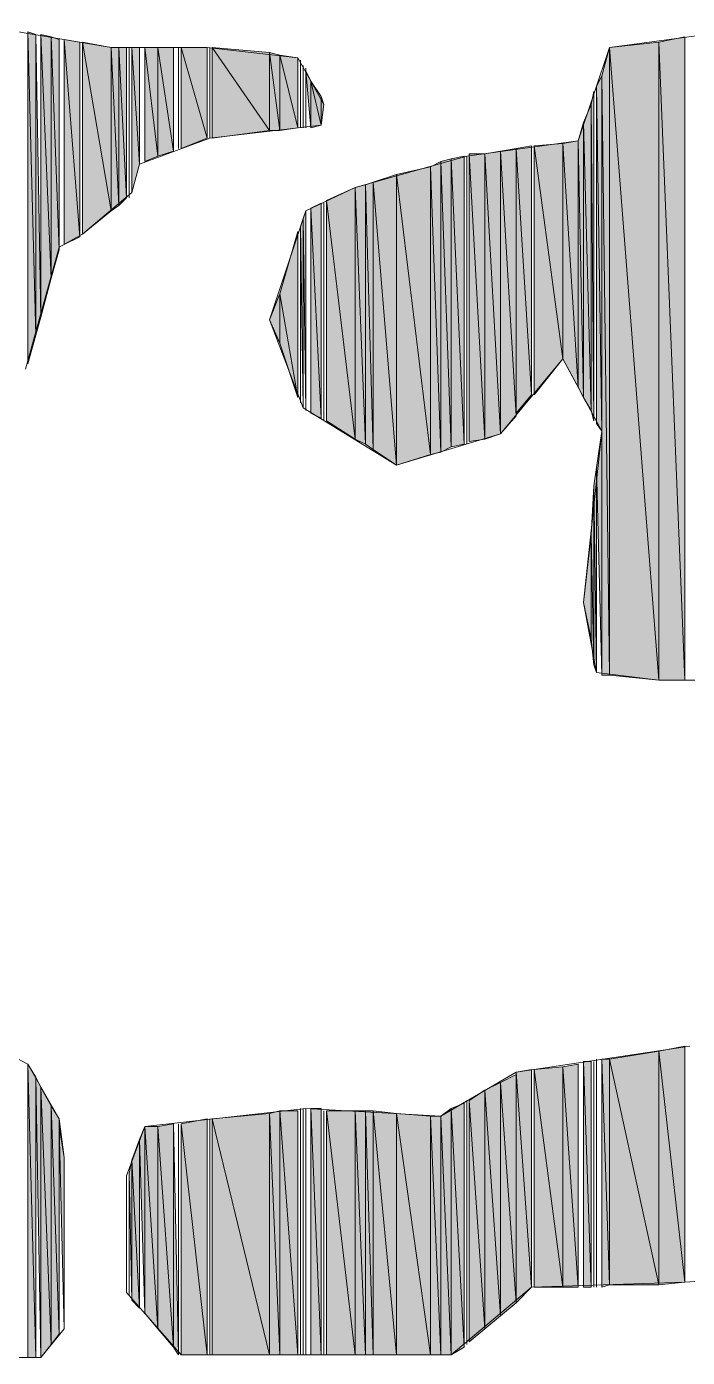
# Model space of a CAD drawing. Header units: millimetres. Extents: x -30643 to 86172, y -19411 to 63186.
# Drawn here: x 83294.7 to 83473.8, y 2576.5 to 2937.5 of the extents above; entities that cross this region are included whole.
import ezdxf

# ---------------------------------------------------------------- set-up
doc = ezdxf.new("R2010")
doc.units = ezdxf.units.MM

msp = doc.modelspace()

# ---------------------------------------------------------------- hatches: boundary and pattern name
h = msp.add_hatch(color=0)
h.dxf.hatch_style = 2
h.paths.add_polyline_path([(83295.02, 2846), (83297.13, 2853.74), (83295.02, 2936.07)])
h = msp.add_hatch(color=0)
h.dxf.hatch_style = 2
h.paths.add_polyline_path([(83297.13, 2853.74), (83297.13, 2935.36), (83295.02, 2936.07)])
h = msp.add_hatch(color=0)
h.dxf.hatch_style = 2
h.paths.add_polyline_path([(83297.13, 2853.74), (83298.54, 2858.66), (83297.13, 2935.36)])
h = msp.add_hatch(color=0)
h.dxf.hatch_style = 2
h.paths.add_polyline_path([(83298.54, 2858.66), (83301.35, 2869.22), (83298.54, 2935.36)])
h = msp.add_hatch(color=0)
h.dxf.hatch_style = 2
h.paths.add_polyline_path([(83301.35, 2869.22), (83301.35, 2934.66), (83298.54, 2935.36)])
h = msp.add_hatch(color=0)
h.dxf.hatch_style = 2
h.paths.add_polyline_path([(83301.35, 2869.22), (83303.46, 2876.96), (83301.35, 2934.66)])
h = msp.add_hatch(color=0)
h.dxf.hatch_style = 2
h.paths.add_polyline_path([(83303.46, 2876.96), (83303.46, 2933.96), (83301.35, 2934.66)])
h = msp.add_hatch(color=0)
h.dxf.hatch_style = 2
h.paths.add_polyline_path([(83304.87, 2878.37), (83309.09, 2880.48), (83304.87, 2933.96)])
h = msp.add_hatch(color=0)
h.dxf.hatch_style = 2
h.paths.add_polyline_path([(83309.09, 2880.48), (83309.09, 2933.25), (83304.87, 2933.96)])
h = msp.add_hatch(color=0)
h.dxf.hatch_style = 2
h.paths.add_polyline_path([(83309.8, 2881.18), (83317.54, 2887.51), (83309.8, 2933.25)])
h = msp.add_hatch(color=0)
h.dxf.hatch_style = 2
h.paths.add_polyline_path([(83317.54, 2887.51), (83317.54, 2931.85), (83309.8, 2933.25)])
h = msp.add_hatch(color=0)
h.dxf.hatch_style = 2
h.paths.add_polyline_path([(83317.54, 2887.51), (83319.65, 2888.92), (83317.54, 2931.85)])
h = msp.add_hatch(color=0)
h.dxf.hatch_style = 2
h.paths.add_polyline_path([(83319.65, 2888.92), (83319.65, 2931.85), (83317.54, 2931.85)])
h = msp.add_hatch(color=0)
h.dxf.hatch_style = 2
h.paths.add_polyline_path([(83319.65, 2888.92), (83321.76, 2891.03), (83319.65, 2931.85)])
h = msp.add_hatch(color=0)
h.dxf.hatch_style = 2
h.paths.add_polyline_path([(83321.76, 2891.03), (83321.76, 2931.85), (83319.65, 2931.85)])
h = msp.add_hatch(color=0)
h.dxf.hatch_style = 2
h.paths.add_polyline_path([(83323.17, 2892.44), (83325.28, 2900.18), (83323.17, 2931.85)])
h = msp.add_hatch(color=0)
h.dxf.hatch_style = 2
h.paths.add_polyline_path([(83325.28, 2900.18), (83325.28, 2931.85), (83323.17, 2931.85)])
h = msp.add_hatch(color=0)
h.dxf.hatch_style = 2
h.paths.add_polyline_path([(83326.68, 2900.88), (83330.2, 2902.29), (83326.68, 2931.85)])
h = msp.add_hatch(color=0)
h.dxf.hatch_style = 2
h.paths.add_polyline_path([(83330.2, 2902.29), (83330.2, 2931.85), (83326.68, 2931.85)])
h = msp.add_hatch(color=0)
h.dxf.hatch_style = 2
h.paths.add_polyline_path([(83330.2, 2902.29), (83334.43, 2903.7), (83330.2, 2931.85)])
h = msp.add_hatch(color=0)
h.dxf.hatch_style = 2
h.paths.add_polyline_path([(83334.43, 2903.7), (83334.43, 2931.85), (83330.2, 2931.85)])
h = msp.add_hatch(color=0)
h.dxf.hatch_style = 2
h.paths.add_polyline_path([(83336.54, 2904.4), (83343.57, 2907.22), (83336.54, 2931.85)])
h = msp.add_hatch(color=0)
h.dxf.hatch_style = 2
h.paths.add_polyline_path([(83343.57, 2907.22), (83343.57, 2931.85), (83336.54, 2931.85)])
h = msp.add_hatch(color=0)
h.dxf.hatch_style = 2
h.paths.add_polyline_path([(83344.98, 2907.22), (83360.46, 2909.33), (83344.98, 2931.85)])
h = msp.add_hatch(color=0)
h.dxf.hatch_style = 2
h.paths.add_polyline_path([(83360.46, 2909.33), (83360.46, 2930.44), (83344.98, 2931.85)])
h = msp.add_hatch(color=0)
h.dxf.hatch_style = 2
h.paths.add_polyline_path([(83452.64, 2761.56), (83452.64, 2931.85), (83450.53, 2924.1)])
h = msp.add_hatch(color=0)
h.dxf.hatch_style = 2
h.paths.add_polyline_path([(83466.01, 2760.15), (83466.01, 2933.25), (83452.64, 2931.85)])
h = msp.add_hatch(color=0)
h.dxf.hatch_style = 2
h.paths.add_polyline_path([(83452.64, 2761.56), (83466.01, 2760.15), (83452.64, 2931.85)])
h = msp.add_hatch(color=0)
h.dxf.hatch_style = 2
h.paths.add_polyline_path([(83473.05, 2760.15), (83473.05, 2934.66), (83466.01, 2933.25)])
h = msp.add_hatch(color=0)
h.dxf.hatch_style = 2
h.paths.add_polyline_path([(83466.01, 2760.15), (83473.05, 2760.15), (83466.01, 2933.25)])
h = msp.add_hatch(color=0)
h.dxf.hatch_style = 2
h.paths.add_polyline_path([(83360.46, 2909.33), (83363.28, 2909.33), (83360.46, 2930.44)])
h = msp.add_hatch(color=0)
h.dxf.hatch_style = 2
h.paths.add_polyline_path([(83363.28, 2909.33), (83363.28, 2929.73), (83360.46, 2930.44)])
h = msp.add_hatch(color=0)
h.dxf.hatch_style = 2
h.paths.add_polyline_path([(83363.28, 2909.33), (83368.2, 2910.03), (83363.28, 2929.73)])
h = msp.add_hatch(color=0)
h.dxf.hatch_style = 2
h.paths.add_polyline_path([(83368.2, 2910.03), (83368.2, 2929.03), (83363.28, 2929.73)])
h = msp.add_hatch(color=0)
h.dxf.hatch_style = 2
h.paths.add_polyline_path([(83371.72, 2910.03), (83371.72, 2922.7), (83370.31, 2925.51)])
h = msp.add_hatch(color=0)
h.dxf.hatch_style = 2
h.paths.add_polyline_path([(83450.53, 2827.7), (83450.53, 2924.1), (83449.13, 2921.29)])
h = msp.add_hatch(color=0)
h.dxf.hatch_style = 2
h.paths.add_polyline_path([(83450.53, 2761.56), (83452.64, 2761.56), (83450.53, 2924.1)])
h = msp.add_hatch(color=0)
h.dxf.hatch_style = 2
h.paths.add_polyline_path([(83371.72, 2910.03), (83374.54, 2910.74), (83371.72, 2922.7)])
h = msp.add_hatch(color=0)
h.dxf.hatch_style = 2
h.paths.add_polyline_path([(83374.54, 2910.74), (83374.54, 2918.48), (83371.72, 2922.7)])
h = msp.add_hatch(color=0)
h.dxf.hatch_style = 2
h.paths.add_polyline_path([(83449.13, 2829.81), (83450.53, 2827.7), (83449.13, 2921.29)])
h = msp.add_hatch(color=0)
h.dxf.hatch_style = 2
h.paths.add_polyline_path([(83374.54, 2910.74), (83375.24, 2916.36), (83374.54, 2918.48)])
h = msp.add_hatch(color=0)
h.dxf.hatch_style = 2
h.paths.add_polyline_path([(83448.42, 2830.52), (83448.42, 2919.88), (83447.72, 2916.36)])
h = msp.add_hatch(color=0)
h.dxf.hatch_style = 2
h.paths.add_polyline_path([(83447.72, 2833.33), (83447.72, 2916.36), (83445.61, 2911.44)])
h = msp.add_hatch(color=0)
h.dxf.hatch_style = 2
h.paths.add_polyline_path([(83447.72, 2833.33), (83448.42, 2830.52), (83447.72, 2916.36)])
h = msp.add_hatch(color=0)
h.dxf.hatch_style = 2
h.paths.add_polyline_path([(83445.61, 2836.85), (83445.61, 2911.44), (83444.2, 2906.51)])
h = msp.add_hatch(color=0)
h.dxf.hatch_style = 2
h.paths.add_polyline_path([(83445.61, 2836.85), (83447.72, 2833.33), (83445.61, 2911.44)])
h = msp.add_hatch(color=0)
h.dxf.hatch_style = 2
h.paths.add_polyline_path([(83444.2, 2839.66), (83444.2, 2906.51), (83439.98, 2905.81)])
h = msp.add_hatch(color=0)
h.dxf.hatch_style = 2
h.paths.add_polyline_path([(83444.2, 2839.66), (83445.61, 2836.85), (83444.2, 2906.51)])
h = msp.add_hatch(color=0)
h.dxf.hatch_style = 2
h.paths.add_polyline_path([(83414.64, 2824.89), (83418.87, 2825.59), (83414.64, 2902.99)])
h = msp.add_hatch(color=0)
h.dxf.hatch_style = 2
h.paths.add_polyline_path([(83418.87, 2825.59), (83418.87, 2902.99), (83414.64, 2902.99)])
h = msp.add_hatch(color=0)
h.dxf.hatch_style = 2
h.paths.add_polyline_path([(83423.09, 2827), (83423.09, 2903.7), (83418.87, 2902.99)])
h = msp.add_hatch(color=0)
h.dxf.hatch_style = 2
h.paths.add_polyline_path([(83418.87, 2825.59), (83423.09, 2827), (83418.87, 2902.99)])
h = msp.add_hatch(color=0)
h.dxf.hatch_style = 2
h.paths.add_polyline_path([(83427.31, 2831.92), (83427.31, 2904.4), (83423.09, 2903.7)])
h = msp.add_hatch(color=0)
h.dxf.hatch_style = 2
h.paths.add_polyline_path([(83423.09, 2827), (83427.31, 2831.92), (83423.09, 2903.7)])
h = msp.add_hatch(color=0)
h.dxf.hatch_style = 2
h.paths.add_polyline_path([(83431.53, 2837.55), (83431.53, 2905.11), (83427.31, 2904.4)])
h = msp.add_hatch(color=0)
h.dxf.hatch_style = 2
h.paths.add_polyline_path([(83427.31, 2832.63), (83431.53, 2837.55), (83427.31, 2904.4)])
h = msp.add_hatch(color=0)
h.dxf.hatch_style = 2
h.paths.add_polyline_path([(83439.98, 2847.4), (83439.98, 2905.81), (83432.24, 2905.11)])
h = msp.add_hatch(color=0)
h.dxf.hatch_style = 2
h.paths.add_polyline_path([(83432.24, 2837.55), (83439.98, 2847.4), (83432.24, 2905.11)])
h = msp.add_hatch(color=0)
h.dxf.hatch_style = 2
h.paths.add_polyline_path([(83439.98, 2847.4), (83444.2, 2839.66), (83439.98, 2905.81)])
h = msp.add_hatch(color=0)
h.dxf.hatch_style = 2
h.paths.add_polyline_path([(83404.09, 2821.37), (83404.09, 2899.48), (83394.94, 2897.37)])
h = msp.add_hatch(color=0)
h.dxf.hatch_style = 2
h.paths.add_polyline_path([(83406.9, 2822.07), (83406.9, 2900.88), (83404.09, 2899.48)])
h = msp.add_hatch(color=0)
h.dxf.hatch_style = 2
h.paths.add_polyline_path([(83404.09, 2821.37), (83406.9, 2822.07), (83404.09, 2899.48)])
h = msp.add_hatch(color=0)
h.dxf.hatch_style = 2
h.paths.add_polyline_path([(83409.72, 2823.48), (83409.72, 2901.59), (83406.9, 2900.88)])
h = msp.add_hatch(color=0)
h.dxf.hatch_style = 2
h.paths.add_polyline_path([(83406.9, 2822.07), (83409.72, 2823.48), (83406.9, 2900.88)])
h = msp.add_hatch(color=0)
h.dxf.hatch_style = 2
h.paths.add_polyline_path([(83413.24, 2824.18), (83413.24, 2902.29), (83409.72, 2901.59)])
h = msp.add_hatch(color=0)
h.dxf.hatch_style = 2
h.paths.add_polyline_path([(83409.72, 2823.48), (83413.24, 2824.18), (83409.72, 2901.59)])
h = msp.add_hatch(color=0)
h.dxf.hatch_style = 2
h.paths.add_polyline_path([(83388.61, 2822.78), (83388.61, 2895.25), (83386.5, 2894.55)])
h = msp.add_hatch(color=0)
h.dxf.hatch_style = 2
h.paths.add_polyline_path([(83394.94, 2818.55), (83394.94, 2897.37), (83388.61, 2895.25)])
h = msp.add_hatch(color=0)
h.dxf.hatch_style = 2
h.paths.add_polyline_path([(83388.61, 2822.78), (83394.94, 2818.55), (83388.61, 2895.25)])
h = msp.add_hatch(color=0)
h.dxf.hatch_style = 2
h.paths.add_polyline_path([(83394.94, 2818.55), (83404.09, 2821.37), (83394.94, 2897.37)])
h = msp.add_hatch(color=0)
h.dxf.hatch_style = 2
h.paths.add_polyline_path([(83383.68, 2825.59), (83383.68, 2893.85), (83375.94, 2890.33)])
h = msp.add_hatch(color=0)
h.dxf.hatch_style = 2
h.paths.add_polyline_path([(83386.5, 2824.18), (83386.5, 2894.55), (83383.68, 2893.85)])
h = msp.add_hatch(color=0)
h.dxf.hatch_style = 2
h.paths.add_polyline_path([(83383.68, 2825.59), (83386.5, 2824.18), (83383.68, 2893.85)])
h = msp.add_hatch(color=0)
h.dxf.hatch_style = 2
h.paths.add_polyline_path([(83386.5, 2824.18), (83388.61, 2822.78), (83386.5, 2894.55)])
h = msp.add_hatch(color=0)
h.dxf.hatch_style = 2
h.paths.add_polyline_path([(83374.54, 2831.22), (83374.54, 2889.62), (83371.72, 2888.22)])
h = msp.add_hatch(color=0)
h.dxf.hatch_style = 2
h.paths.add_polyline_path([(83371.72, 2832.63), (83374.54, 2831.22), (83371.72, 2888.22)])
h = msp.add_hatch(color=0)
h.dxf.hatch_style = 2
h.paths.add_polyline_path([(83375.94, 2830.52), (83383.68, 2825.59), (83375.94, 2890.33)])
h = msp.add_hatch(color=0)
h.dxf.hatch_style = 2
h.paths.add_polyline_path([(83369.61, 2834.03), (83369.61, 2885.4), (83368.91, 2883.29)])
h = msp.add_hatch(color=0)
h.dxf.hatch_style = 2
h.paths.add_polyline_path([(83370.31, 2833.33), (83370.31, 2887.51), (83369.61, 2885.4)])
h = msp.add_hatch(color=0)
h.dxf.hatch_style = 2
h.paths.add_polyline_path([(83368.2, 2836.85), (83368.2, 2881.88), (83363.28, 2865)])
h = msp.add_hatch(color=0)
h.dxf.hatch_style = 2
h.paths.add_polyline_path([(83363.28, 2851.63), (83363.28, 2865), (83360.46, 2857.96)])
h = msp.add_hatch(color=0)
h.dxf.hatch_style = 2
h.paths.add_polyline_path([(83363.28, 2851.63), (83368.2, 2836.85), (83363.28, 2865)])
h = msp.add_hatch(color=0)
h.dxf.hatch_style = 2
h.paths.add_polyline_path([(83450.53, 2761.56), (83450.53, 2827.7), (83449.13, 2817.85)])
h = msp.add_hatch(color=0)
h.dxf.hatch_style = 2
h.paths.add_polyline_path([(83449.13, 2762.26), (83449.13, 2817.85), (83448.42, 2812.92)])
h = msp.add_hatch(color=0)
h.dxf.hatch_style = 2
h.paths.add_polyline_path([(83448.42, 2764.37), (83448.42, 2812.92), (83447.72, 2799.55)])
h = msp.add_hatch(color=0)
h.dxf.hatch_style = 2
h.paths.add_polyline_path([(83448.42, 2764.37), (83449.13, 2762.26), (83448.42, 2812.92)])
h = msp.add_hatch(color=0)
h.dxf.hatch_style = 2
h.paths.add_polyline_path([(83447.72, 2771.41), (83447.72, 2799.55), (83445.61, 2781.26)])
h = msp.add_hatch(color=0)
h.dxf.hatch_style = 2
h.paths.add_polyline_path([(83447.72, 2771.41), (83448.42, 2764.37), (83447.72, 2799.55)])
h = msp.add_hatch(color=0)
h.dxf.hatch_style = 2
h.paths.add_polyline_path([(83473.05, 2596.89), (83473.05, 2660.93), (83466.01, 2659.52)])
h = msp.add_hatch(color=0)
h.dxf.hatch_style = 2
h.paths.add_polyline_path([(83450.53, 2595.49), (83452.64, 2596.19), (83450.53, 2657.41)])
h = msp.add_hatch(color=0)
h.dxf.hatch_style = 2
h.paths.add_polyline_path([(83452.64, 2596.19), (83452.64, 2657.41), (83450.53, 2657.41)])
h = msp.add_hatch(color=0)
h.dxf.hatch_style = 2
h.paths.add_polyline_path([(83466.01, 2596.19), (83466.01, 2659.52), (83452.64, 2657.41)])
h = msp.add_hatch(color=0)
h.dxf.hatch_style = 2
h.paths.add_polyline_path([(83452.64, 2596.19), (83466.01, 2596.19), (83452.64, 2657.41)])
h = msp.add_hatch(color=0)
h.dxf.hatch_style = 2
h.paths.add_polyline_path([(83466.01, 2596.19), (83473.05, 2596.89), (83466.01, 2659.52)])
h = msp.add_hatch(color=0)
h.dxf.hatch_style = 2
h.paths.add_polyline_path([(83295.02, 2576.49), (83297.13, 2576.49), (83295.02, 2656)])
h = msp.add_hatch(color=0)
h.dxf.hatch_style = 2
h.paths.add_polyline_path([(83297.13, 2576.49), (83297.13, 2652.48), (83295.02, 2656)])
h = msp.add_hatch(color=0)
h.dxf.hatch_style = 2
h.paths.add_polyline_path([(83431.53, 2595.49), (83431.53, 2654.6), (83427.31, 2653.89)])
h = msp.add_hatch(color=0)
h.dxf.hatch_style = 2
h.paths.add_polyline_path([(83427.31, 2591.26), (83431.53, 2595.49), (83427.31, 2653.89)])
h = msp.add_hatch(color=0)
h.dxf.hatch_style = 2
h.paths.add_polyline_path([(83439.98, 2595.49), (83439.98, 2655.3), (83432.24, 2654.6)])
h = msp.add_hatch(color=0)
h.dxf.hatch_style = 2
h.paths.add_polyline_path([(83432.24, 2595.49), (83439.98, 2595.49), (83432.24, 2654.6)])
h = msp.add_hatch(color=0)
h.dxf.hatch_style = 2
h.paths.add_polyline_path([(83444.2, 2595.49), (83444.2, 2656), (83439.98, 2655.3)])
h = msp.add_hatch(color=0)
h.dxf.hatch_style = 2
h.paths.add_polyline_path([(83439.98, 2595.49), (83444.2, 2595.49), (83439.98, 2655.3)])
h = msp.add_hatch(color=0)
h.dxf.hatch_style = 2
h.paths.add_polyline_path([(83445.61, 2595.49), (83447.72, 2595.49), (83445.61, 2656.71)])
h = msp.add_hatch(color=0)
h.dxf.hatch_style = 2
h.paths.add_polyline_path([(83447.72, 2595.49), (83447.72, 2656.71), (83445.61, 2656.71)])
h = msp.add_hatch(color=0)
h.dxf.hatch_style = 2
h.paths.add_polyline_path([(83298.54, 2576.49), (83298.54, 2649.67), (83297.13, 2652.48)])
h = msp.add_hatch(color=0)
h.dxf.hatch_style = 2
h.paths.add_polyline_path([(83298.54, 2576.49), (83301.35, 2580.01), (83298.54, 2649.67)])
h = msp.add_hatch(color=0)
h.dxf.hatch_style = 2
h.paths.add_polyline_path([(83301.35, 2580.01), (83301.35, 2644.74), (83298.54, 2649.67)])
h = msp.add_hatch(color=0)
h.dxf.hatch_style = 2
h.paths.add_polyline_path([(83423.09, 2587.75), (83423.09, 2651.08), (83418.87, 2648.97)])
h = msp.add_hatch(color=0)
h.dxf.hatch_style = 2
h.paths.add_polyline_path([(83427.31, 2591.26), (83427.31, 2653.19), (83423.09, 2651.08)])
h = msp.add_hatch(color=0)
h.dxf.hatch_style = 2
h.paths.add_polyline_path([(83423.09, 2587.75), (83427.31, 2591.26), (83423.09, 2651.08)])
h = msp.add_hatch(color=0)
h.dxf.hatch_style = 2
h.paths.add_polyline_path([(83418.87, 2584.23), (83418.87, 2648.97), (83414.64, 2646.15)])
h = msp.add_hatch(color=0)
h.dxf.hatch_style = 2
h.paths.add_polyline_path([(83414.64, 2580.71), (83418.87, 2584.23), (83414.64, 2646.15)])
h = msp.add_hatch(color=0)
h.dxf.hatch_style = 2
h.paths.add_polyline_path([(83418.87, 2584.23), (83423.09, 2587.75), (83418.87, 2648.97)])
h = msp.add_hatch(color=0)
h.dxf.hatch_style = 2
h.paths.add_polyline_path([(83301.35, 2580.01), (83303.46, 2582.82), (83301.35, 2644.74)])
h = msp.add_hatch(color=0)
h.dxf.hatch_style = 2
h.paths.add_polyline_path([(83303.46, 2582.82), (83303.46, 2641.23), (83301.35, 2644.74)])
h = msp.add_hatch(color=0)
h.dxf.hatch_style = 2
h.paths.add_polyline_path([(83360.46, 2577.19), (83360.46, 2642.63), (83344.98, 2641.23)])
h = msp.add_hatch(color=0)
h.dxf.hatch_style = 2
h.paths.add_polyline_path([(83363.28, 2577.19), (83363.28, 2643.34), (83360.46, 2642.63)])
h = msp.add_hatch(color=0)
h.dxf.hatch_style = 2
h.paths.add_polyline_path([(83360.46, 2577.19), (83363.28, 2577.19), (83360.46, 2642.63)])
h = msp.add_hatch(color=0)
h.dxf.hatch_style = 2
h.paths.add_polyline_path([(83363.28, 2577.19), (83368.2, 2577.19), (83363.28, 2643.34)])
h = msp.add_hatch(color=0)
h.dxf.hatch_style = 2
h.paths.add_polyline_path([(83368.2, 2577.19), (83368.2, 2643.34), (83363.28, 2643.34)])
h = msp.add_hatch(color=0)
h.dxf.hatch_style = 2
h.paths.add_polyline_path([(83371.72, 2577.19), (83374.54, 2577.19), (83371.72, 2644.04)])
h = msp.add_hatch(color=0)
h.dxf.hatch_style = 2
h.paths.add_polyline_path([(83374.54, 2577.19), (83374.54, 2644.04), (83371.72, 2644.04)])
h = msp.add_hatch(color=0)
h.dxf.hatch_style = 2
h.paths.add_polyline_path([(83375.94, 2577.19), (83383.68, 2577.19), (83375.94, 2643.34)])
h = msp.add_hatch(color=0)
h.dxf.hatch_style = 2
h.paths.add_polyline_path([(83383.68, 2577.19), (83383.68, 2643.34), (83375.94, 2643.34)])
h = msp.add_hatch(color=0)
h.dxf.hatch_style = 2
h.paths.add_polyline_path([(83383.68, 2577.19), (83386.5, 2577.19), (83383.68, 2643.34)])
h = msp.add_hatch(color=0)
h.dxf.hatch_style = 2
h.paths.add_polyline_path([(83386.5, 2577.19), (83386.5, 2643.34), (83383.68, 2643.34)])
h = msp.add_hatch(color=0)
h.dxf.hatch_style = 2
h.paths.add_polyline_path([(83386.5, 2577.19), (83388.61, 2577.19), (83386.5, 2643.34)])
h = msp.add_hatch(color=0)
h.dxf.hatch_style = 2
h.paths.add_polyline_path([(83388.61, 2577.19), (83388.61, 2643.34), (83386.5, 2643.34)])
h = msp.add_hatch(color=0)
h.dxf.hatch_style = 2
h.paths.add_polyline_path([(83388.61, 2577.19), (83394.94, 2577.19), (83388.61, 2643.34)])
h = msp.add_hatch(color=0)
h.dxf.hatch_style = 2
h.paths.add_polyline_path([(83394.94, 2577.19), (83394.94, 2642.63), (83388.61, 2643.34)])
h = msp.add_hatch(color=0)
h.dxf.hatch_style = 2
h.paths.add_polyline_path([(83394.94, 2577.19), (83404.09, 2577.19), (83394.94, 2642.63)])
h = msp.add_hatch(color=0)
h.dxf.hatch_style = 2
h.paths.add_polyline_path([(83404.09, 2577.19), (83404.09, 2641.93), (83394.94, 2642.63)])
h = msp.add_hatch(color=0)
h.dxf.hatch_style = 2
h.paths.add_polyline_path([(83409.72, 2577.19), (83409.72, 2644.04), (83406.9, 2641.93)])
h = msp.add_hatch(color=0)
h.dxf.hatch_style = 2
h.paths.add_polyline_path([(83413.24, 2579.3), (83413.24, 2645.45), (83409.72, 2644.04)])
h = msp.add_hatch(color=0)
h.dxf.hatch_style = 2
h.paths.add_polyline_path([(83409.72, 2577.19), (83413.24, 2579.3), (83409.72, 2644.04)])
h = msp.add_hatch(color=0)
h.dxf.hatch_style = 2
h.paths.add_polyline_path([(83304.87, 2584.23), (83304.87, 2630.67), (83303.46, 2639.11)])
h = msp.add_hatch(color=0)
h.dxf.hatch_style = 2
h.paths.add_polyline_path([(83326.68, 2588.45), (83326.68, 2639.11), (83325.28, 2635.6)])
h = msp.add_hatch(color=0)
h.dxf.hatch_style = 2
h.paths.add_polyline_path([(83326.68, 2588.45), (83330.2, 2584.23), (83326.68, 2639.11)])
h = msp.add_hatch(color=0)
h.dxf.hatch_style = 2
h.paths.add_polyline_path([(83330.2, 2584.23), (83330.2, 2639.11), (83326.68, 2639.11)])
h = msp.add_hatch(color=0)
h.dxf.hatch_style = 2
h.paths.add_polyline_path([(83334.43, 2579.3), (83334.43, 2639.82), (83330.2, 2639.11)])
h = msp.add_hatch(color=0)
h.dxf.hatch_style = 2
h.paths.add_polyline_path([(83330.2, 2584.23), (83334.43, 2579.3), (83330.2, 2639.11)])
h = msp.add_hatch(color=0)
h.dxf.hatch_style = 2
h.paths.add_polyline_path([(83334.43, 2579.3), (83335.83, 2577.19), (83334.43, 2639.82)])
h = msp.add_hatch(color=0)
h.dxf.hatch_style = 2
h.paths.add_polyline_path([(83343.57, 2577.19), (83343.57, 2641.23), (83336.54, 2639.82)])
h = msp.add_hatch(color=0)
h.dxf.hatch_style = 2
h.paths.add_polyline_path([(83336.54, 2577.19), (83343.57, 2577.19), (83336.54, 2639.82)])
h = msp.add_hatch(color=0)
h.dxf.hatch_style = 2
h.paths.add_polyline_path([(83344.98, 2577.19), (83360.46, 2577.19), (83344.98, 2641.23)])
h = msp.add_hatch(color=0)
h.dxf.hatch_style = 2
h.paths.add_polyline_path([(83404.09, 2577.19), (83406.9, 2577.19), (83404.09, 2641.93)])
h = msp.add_hatch(color=0)
h.dxf.hatch_style = 2
h.paths.add_polyline_path([(83406.9, 2577.19), (83406.9, 2641.93), (83404.09, 2641.93)])
h = msp.add_hatch(color=0)
h.dxf.hatch_style = 2
h.paths.add_polyline_path([(83406.9, 2577.19), (83409.72, 2577.19), (83406.9, 2641.93)])
h = msp.add_hatch(color=0)
h.dxf.hatch_style = 2
h.paths.add_polyline_path([(83325.28, 2589.86), (83325.28, 2635.6), (83323.17, 2629.97)])
h = msp.add_hatch(color=0)
h.dxf.hatch_style = 2
h.paths.add_polyline_path([(83323.17, 2591.97), (83323.17, 2629.97), (83322.46, 2626.45)])
h = msp.add_hatch(color=0)
h.dxf.hatch_style = 2
h.paths.add_polyline_path([(83323.17, 2591.97), (83325.28, 2589.86), (83323.17, 2629.97)])

# ---------------------------------------------------------------- linework, layer by layer
at = {"color": 0, "lineweight": 0}
for points in [[(83283.76, 2937.47), (83317.54, 2931.85), (83343.57, 2931.85), (83368.2, 2929.03), (83375.24, 2916.36), (83374.54, 2910.74), (83344.28, 2907.22), (83325.28, 2900.18), (83323.17, 2892.44), (83309.8, 2881.18), (83303.46, 2877.66), (83294.32, 2844.59)], [(83495.57, 2760.15), (83466.01, 2760.15), (83449.13, 2762.26), (83445.61, 2781.26), (83450.53, 2827.7), (83439.98, 2847.4), (83423.09, 2827), (83394.94, 2818.55), (83369.61, 2834.03), (83360.46, 2857.96), (83370.31, 2887.51), (83383.68, 2893.85), (83413.94, 2902.29), (83444.2, 2906.51), (83452.64, 2931.85), (83484.31, 2936.07)], [(83272.5, 2667.97), (83295.02, 2656), (83303.46, 2641.23), (83304.87, 2630.67), (83304.87, 2617.3), (83304.87, 2603.23), (83304.87, 2584.23), (83298.54, 2576.49), (83278.13, 2576.49)], [(83526.53, 2600.41), (83473.05, 2596.89), (83431.53, 2595.49), (83409.72, 2577.19), (83375.94, 2577.19), (83336.54, 2577.19), (83321.76, 2594.08), (83321.76, 2625.74), (83326.68, 2639.11), (83370.31, 2644.04), (83406.9, 2641.93), (83427.31, 2653.89), (83474.46, 2660.93)]]:
    msp.add_lwpolyline(points, dxfattribs=at)
for points in [[(83295.02, 2846), (83295.02, 2936.07)], [(83295.02, 2846), (83297.13, 2853.74), (83295.02, 2936.07)], [(83297.13, 2853.74), (83297.13, 2935.36), (83295.02, 2936.07)], [(83297.13, 2853.74), (83298.54, 2858.66), (83297.13, 2935.36)], [(83298.54, 2858.66), (83298.54, 2935.36)], [(83298.54, 2858.66), (83301.35, 2869.22), (83298.54, 2935.36)], [(83301.35, 2869.22), (83301.35, 2934.66), (83298.54, 2935.36)], [(83301.35, 2869.22), (83303.46, 2876.96), (83301.35, 2934.66)], [(83303.46, 2876.96), (83303.46, 2933.96), (83301.35, 2934.66)], [(83303.46, 2876.96), (83303.46, 2933.96)], [(83303.46, 2877.66), (83303.46, 2933.96)], [(83303.46, 2877.66), (83303.46, 2933.96)], [(83303.46, 2877.66), (83303.46, 2933.96)], [(83303.46, 2877.66), (83303.46, 2933.96)], [(83304.87, 2878.37), (83304.87, 2933.96)], [(83304.87, 2878.37), (83309.09, 2880.48), (83304.87, 2933.96)], [(83309.09, 2880.48), (83309.09, 2933.25), (83304.87, 2933.96)], [(83309.09, 2880.48), (83309.09, 2933.25)], [(83309.8, 2881.18), (83309.8, 2933.25)], [(83309.8, 2881.18), (83317.54, 2887.51), (83309.8, 2933.25)], [(83317.54, 2887.51), (83317.54, 2931.85), (83309.8, 2933.25)], [(83317.54, 2887.51), (83319.65, 2888.92), (83317.54, 2931.85)], [(83319.65, 2888.92), (83319.65, 2931.85), (83317.54, 2931.85)], [(83319.65, 2888.92), (83321.76, 2891.03), (83319.65, 2931.85)], [(83321.76, 2891.03), (83321.76, 2931.85), (83319.65, 2931.85)], [(83321.76, 2891.03), (83321.76, 2931.85)], [(83322.46, 2891.03), (83322.46, 2931.85)], [(83322.46, 2891.03), (83322.46, 2931.85)], [(83323.17, 2892.44), (83323.17, 2931.85)], [(83323.17, 2892.44), (83325.28, 2900.18), (83323.17, 2931.85)], [(83325.28, 2900.18), (83325.28, 2931.85), (83323.17, 2931.85)], [(83325.28, 2900.18), (83325.28, 2931.85)], [(83326.68, 2900.88), (83326.68, 2931.85)], [(83326.68, 2900.88), (83330.2, 2902.29), (83326.68, 2931.85)], [(83330.2, 2902.29), (83330.2, 2931.85), (83326.68, 2931.85)], [(83330.2, 2902.29), (83334.43, 2903.7), (83330.2, 2931.85)], [(83334.43, 2903.7), (83334.43, 2931.85), (83330.2, 2931.85)], [(83334.43, 2903.7), (83334.43, 2931.85)], [(83335.83, 2904.4), (83335.83, 2931.85)], [(83335.83, 2904.4), (83335.83, 2931.85)], [(83336.54, 2904.4), (83336.54, 2931.85)], [(83336.54, 2904.4), (83343.57, 2907.22), (83336.54, 2931.85)], [(83343.57, 2907.22), (83343.57, 2931.85), (83336.54, 2931.85)], [(83343.57, 2907.22), (83343.57, 2931.85)], [(83344.28, 2907.22), (83344.28, 2931.85)], [(83344.28, 2907.22), (83344.28, 2931.85)], [(83344.98, 2907.22), (83344.98, 2931.85)], [(83344.98, 2907.22), (83360.46, 2909.33), (83344.98, 2931.85)], [(83360.46, 2909.33), (83360.46, 2930.44), (83344.98, 2931.85)], [(83452.64, 2761.56), (83452.64, 2931.85), (83450.53, 2924.1)], [(83466.01, 2760.15), (83466.01, 2933.25), (83452.64, 2931.85)], [(83452.64, 2761.56), (83466.01, 2760.15), (83452.64, 2931.85)], [(83473.05, 2760.15), (83473.05, 2934.66), (83466.01, 2933.25)], [(83466.01, 2760.15), (83473.05, 2760.15), (83466.01, 2933.25)], [(83473.05, 2760.15), (83473.05, 2934.66)], [(83360.46, 2909.33), (83363.28, 2909.33), (83360.46, 2930.44)], [(83363.28, 2909.33), (83363.28, 2929.73), (83360.46, 2930.44)], [(83363.28, 2909.33), (83368.2, 2910.03), (83363.28, 2929.73)], [(83368.2, 2910.03), (83368.2, 2929.03), (83363.28, 2929.73)], [(83368.2, 2910.03), (83368.2, 2929.03)], [(83368.91, 2910.03), (83368.91, 2928.33)], [(83368.91, 2910.03), (83368.91, 2928.33)], [(83369.61, 2910.03), (83369.61, 2926.92)], [(83369.61, 2910.03), (83369.61, 2926.92)], [(83370.31, 2910.03), (83370.31, 2926.22)], [(83370.31, 2910.03), (83370.31, 2926.22)], [(83370.31, 2910.03), (83370.31, 2925.51)], [(83370.31, 2910.03), (83370.31, 2925.51)], [(83371.72, 2910.03), (83371.72, 2922.7), (83370.31, 2925.51)], [(83450.53, 2827.7), (83450.53, 2924.1), (83449.13, 2921.29)], [(83450.53, 2761.56), (83452.64, 2761.56), (83450.53, 2924.1)], [(83371.72, 2910.03), (83374.54, 2910.74), (83371.72, 2922.7)], [(83374.54, 2910.74), (83374.54, 2918.48), (83371.72, 2922.7)], [(83449.13, 2829.81), (83449.13, 2921.29)], [(83449.13, 2829.81), (83450.53, 2827.7), (83449.13, 2921.29)], [(83374.54, 2910.74), (83375.24, 2916.36), (83374.54, 2918.48)], [(83448.42, 2830.52), (83448.42, 2919.88), (83447.72, 2916.36)], [(83448.42, 2830.52), (83448.42, 2919.88)], [(83447.72, 2833.33), (83447.72, 2916.36), (83445.61, 2911.44)], [(83447.72, 2833.33), (83448.42, 2830.52), (83447.72, 2916.36)], [(83445.61, 2836.85), (83445.61, 2911.44), (83444.2, 2906.51)], [(83445.61, 2836.85), (83447.72, 2833.33), (83445.61, 2911.44)], [(83444.2, 2839.66), (83444.2, 2906.51), (83439.98, 2905.81)], [(83444.2, 2839.66), (83445.61, 2836.85), (83444.2, 2906.51)], [(83414.64, 2824.89), (83414.64, 2902.99)], [(83414.64, 2824.89), (83418.87, 2825.59), (83414.64, 2902.99)], [(83418.87, 2825.59), (83418.87, 2902.99), (83414.64, 2902.99)], [(83423.09, 2827), (83423.09, 2903.7), (83418.87, 2902.99)], [(83418.87, 2825.59), (83423.09, 2827), (83418.87, 2902.99)], [(83427.31, 2831.92), (83427.31, 2904.4), (83423.09, 2903.7)], [(83423.09, 2827), (83427.31, 2831.92), (83423.09, 2903.7)], [(83431.53, 2837.55), (83431.53, 2905.11), (83427.31, 2904.4)], [(83427.31, 2831.92), (83427.31, 2904.4)], [(83427.31, 2832.63), (83427.31, 2904.4)], [(83427.31, 2832.63), (83431.53, 2837.55), (83427.31, 2904.4)], [(83431.53, 2837.55), (83431.53, 2905.11)], [(83439.98, 2847.4), (83439.98, 2905.81), (83432.24, 2905.11)], [(83432.24, 2837.55), (83432.24, 2905.11)], [(83432.24, 2837.55), (83439.98, 2847.4), (83432.24, 2905.11)], [(83439.98, 2847.4), (83444.2, 2839.66), (83439.98, 2905.81)], [(83404.09, 2821.37), (83404.09, 2899.48), (83394.94, 2897.37)], [(83406.9, 2822.07), (83406.9, 2900.88), (83404.09, 2899.48)], [(83404.09, 2821.37), (83406.9, 2822.07), (83404.09, 2899.48)], [(83409.72, 2823.48), (83409.72, 2901.59), (83406.9, 2900.88)], [(83406.9, 2822.07), (83409.72, 2823.48), (83406.9, 2900.88)], [(83413.24, 2824.18), (83413.24, 2902.29), (83409.72, 2901.59)], [(83409.72, 2823.48), (83413.24, 2824.18), (83409.72, 2901.59)], [(83413.24, 2824.18), (83413.24, 2902.29)], [(83413.94, 2824.18), (83413.94, 2902.29)], [(83413.94, 2824.18), (83413.94, 2902.29)], [(83388.61, 2822.78), (83388.61, 2895.25), (83386.5, 2894.55)], [(83394.94, 2818.55), (83394.94, 2897.37), (83388.61, 2895.25)], [(83388.61, 2822.78), (83394.94, 2818.55), (83388.61, 2895.25)], [(83394.94, 2818.55), (83404.09, 2821.37), (83394.94, 2897.37)], [(83383.68, 2825.59), (83383.68, 2893.85), (83375.94, 2890.33)], [(83386.5, 2824.18), (83386.5, 2894.55), (83383.68, 2893.85)], [(83383.68, 2825.59), (83383.68, 2893.85)], [(83383.68, 2825.59), (83383.68, 2893.85)], [(83383.68, 2825.59), (83386.5, 2824.18), (83383.68, 2893.85)], [(83386.5, 2824.18), (83388.61, 2822.78), (83386.5, 2894.55)], [(83374.54, 2831.22), (83374.54, 2889.62), (83371.72, 2888.22)], [(83371.72, 2832.63), (83371.72, 2888.22)], [(83371.72, 2832.63), (83374.54, 2831.22), (83371.72, 2888.22)], [(83374.54, 2831.22), (83374.54, 2889.62)], [(83375.24, 2830.52), (83375.24, 2889.62)], [(83375.24, 2830.52), (83375.24, 2889.62)], [(83375.94, 2830.52), (83375.94, 2890.33)], [(83375.94, 2830.52), (83383.68, 2825.59), (83375.94, 2890.33)], [(83369.61, 2834.03), (83369.61, 2885.4), (83368.91, 2883.29)], [(83370.31, 2833.33), (83370.31, 2887.51), (83369.61, 2885.4)], [(83369.61, 2834.03), (83369.61, 2885.4)], [(83370.31, 2833.33), (83370.31, 2887.51)], [(83370.31, 2833.33), (83370.31, 2887.51)], [(83370.31, 2833.33), (83370.31, 2887.51)], [(83368.2, 2836.85), (83368.2, 2881.88), (83363.28, 2865)], [(83368.2, 2836.85), (83368.2, 2881.88)], [(83368.91, 2835.44), (83368.91, 2883.29)], [(83368.91, 2835.44), (83368.91, 2883.29)], [(83363.28, 2851.63), (83363.28, 2865), (83360.46, 2857.96)], [(83363.28, 2851.63), (83368.2, 2836.85), (83363.28, 2865)], [(83450.53, 2761.56), (83450.53, 2827.7), (83449.13, 2817.85)], [(83449.13, 2762.26), (83449.13, 2817.85), (83448.42, 2812.92)], [(83449.13, 2762.26), (83449.13, 2817.85)], [(83448.42, 2764.37), (83448.42, 2812.92), (83447.72, 2799.55)], [(83448.42, 2764.37), (83449.13, 2762.26), (83448.42, 2812.92)], [(83447.72, 2771.41), (83447.72, 2799.55), (83445.61, 2781.26)], [(83447.72, 2771.41), (83448.42, 2764.37), (83447.72, 2799.55)], [(83473.05, 2596.89), (83473.05, 2660.93), (83466.01, 2659.52)], [(83473.05, 2596.89), (83473.05, 2660.93)], [(83449.13, 2595.49), (83449.13, 2657.41)], [(83449.13, 2595.49), (83449.13, 2657.41)], [(83450.53, 2595.49), (83450.53, 2657.41)], [(83450.53, 2595.49), (83452.64, 2596.19), (83450.53, 2657.41)], [(83452.64, 2596.19), (83452.64, 2657.41), (83450.53, 2657.41)], [(83466.01, 2596.19), (83466.01, 2659.52), (83452.64, 2657.41)], [(83452.64, 2596.19), (83466.01, 2596.19), (83452.64, 2657.41)], [(83466.01, 2596.19), (83473.05, 2596.89), (83466.01, 2659.52)], [(83295.02, 2576.49), (83295.02, 2656)], [(83295.02, 2576.49), (83297.13, 2576.49), (83295.02, 2656)], [(83297.13, 2576.49), (83297.13, 2652.48), (83295.02, 2656)], [(83431.53, 2595.49), (83431.53, 2654.6), (83427.31, 2653.89)], [(83427.31, 2591.26), (83427.31, 2653.89)], [(83427.31, 2591.26), (83431.53, 2595.49), (83427.31, 2653.89)], [(83431.53, 2595.49), (83431.53, 2654.6)], [(83439.98, 2595.49), (83439.98, 2655.3), (83432.24, 2654.6)], [(83432.24, 2595.49), (83432.24, 2654.6)], [(83432.24, 2595.49), (83439.98, 2595.49), (83432.24, 2654.6)], [(83444.2, 2595.49), (83444.2, 2656), (83439.98, 2655.3)], [(83439.98, 2595.49), (83444.2, 2595.49), (83439.98, 2655.3)], [(83444.2, 2595.49), (83444.2, 2656)], [(83445.61, 2595.49), (83445.61, 2656.71)], [(83445.61, 2595.49), (83447.72, 2595.49), (83445.61, 2656.71)], [(83447.72, 2595.49), (83447.72, 2656.71), (83445.61, 2656.71)], [(83447.72, 2595.49), (83447.72, 2656.71)], [(83448.42, 2595.49), (83448.42, 2656.71)], [(83448.42, 2595.49), (83448.42, 2656.71)], [(83297.13, 2576.49), (83297.13, 2652.48)], [(83298.54, 2576.49), (83298.54, 2649.67), (83297.13, 2652.48)], [(83298.54, 2576.49), (83301.35, 2580.01), (83298.54, 2649.67)], [(83301.35, 2580.01), (83301.35, 2644.74), (83298.54, 2649.67)], [(83423.09, 2587.75), (83423.09, 2651.08), (83418.87, 2648.97)], [(83427.31, 2591.26), (83427.31, 2653.19), (83423.09, 2651.08)], [(83423.09, 2587.75), (83427.31, 2591.26), (83423.09, 2651.08)], [(83427.31, 2591.26), (83427.31, 2653.19)], [(83413.94, 2580.01), (83413.94, 2646.15)], [(83413.94, 2580.01), (83413.94, 2646.15)], [(83418.87, 2584.23), (83418.87, 2648.97), (83414.64, 2646.15)], [(83414.64, 2580.71), (83414.64, 2646.15)], [(83414.64, 2580.71), (83418.87, 2584.23), (83414.64, 2646.15)], [(83418.87, 2584.23), (83423.09, 2587.75), (83418.87, 2648.97)], [(83301.35, 2580.01), (83303.46, 2582.82), (83301.35, 2644.74)], [(83303.46, 2582.82), (83303.46, 2641.23), (83301.35, 2644.74)], [(83360.46, 2577.19), (83360.46, 2642.63), (83344.98, 2641.23)], [(83363.28, 2577.19), (83363.28, 2643.34), (83360.46, 2642.63)], [(83360.46, 2577.19), (83363.28, 2577.19), (83360.46, 2642.63)], [(83363.28, 2577.19), (83368.2, 2577.19), (83363.28, 2643.34)], [(83368.2, 2577.19), (83368.2, 2643.34), (83363.28, 2643.34)], [(83368.2, 2577.19), (83368.2, 2643.34)], [(83368.91, 2577.19), (83368.91, 2644.04)], [(83368.91, 2577.19), (83368.91, 2644.04)], [(83369.61, 2577.19), (83369.61, 2644.04)], [(83369.61, 2577.19), (83369.61, 2644.04)], [(83370.31, 2577.19), (83370.31, 2644.04)], [(83370.31, 2577.19), (83370.31, 2644.04)], [(83370.31, 2577.19), (83370.31, 2644.04)], [(83370.31, 2577.19), (83370.31, 2644.04)], [(83371.72, 2577.19), (83371.72, 2644.04)], [(83371.72, 2577.19), (83374.54, 2577.19), (83371.72, 2644.04)], [(83374.54, 2577.19), (83374.54, 2644.04), (83371.72, 2644.04)], [(83374.54, 2577.19), (83374.54, 2644.04)], [(83375.24, 2577.19), (83375.24, 2643.34)], [(83375.24, 2577.19), (83375.24, 2643.34)], [(83375.94, 2577.19), (83375.94, 2643.34)], [(83375.94, 2577.19), (83383.68, 2577.19), (83375.94, 2643.34)], [(83383.68, 2577.19), (83383.68, 2643.34), (83375.94, 2643.34)], [(83383.68, 2577.19), (83383.68, 2643.34)], [(83383.68, 2577.19), (83383.68, 2643.34)], [(83383.68, 2577.19), (83386.5, 2577.19), (83383.68, 2643.34)], [(83386.5, 2577.19), (83386.5, 2643.34), (83383.68, 2643.34)], [(83386.5, 2577.19), (83388.61, 2577.19), (83386.5, 2643.34)], [(83388.61, 2577.19), (83388.61, 2643.34), (83386.5, 2643.34)], [(83388.61, 2577.19), (83394.94, 2577.19), (83388.61, 2643.34)], [(83394.94, 2577.19), (83394.94, 2642.63), (83388.61, 2643.34)], [(83394.94, 2577.19), (83404.09, 2577.19), (83394.94, 2642.63)], [(83404.09, 2577.19), (83404.09, 2641.93), (83394.94, 2642.63)], [(83409.72, 2577.19), (83409.72, 2644.04), (83406.9, 2641.93)], [(83413.24, 2579.3), (83413.24, 2645.45), (83409.72, 2644.04)], [(83409.72, 2577.19), (83413.24, 2579.3), (83409.72, 2644.04)], [(83413.24, 2579.3), (83413.24, 2645.45)], [(83303.46, 2582.82), (83303.46, 2641.23)], [(83303.46, 2582.82), (83303.46, 2639.82)], [(83303.46, 2582.82), (83303.46, 2639.82)], [(83303.46, 2582.82), (83303.46, 2639.11)], [(83303.46, 2582.82), (83303.46, 2639.11)], [(83304.87, 2584.23), (83304.87, 2630.67), (83303.46, 2639.11)], [(83326.68, 2588.45), (83326.68, 2639.11), (83325.28, 2635.6)], [(83326.68, 2588.45), (83330.2, 2584.23), (83326.68, 2639.11)], [(83330.2, 2584.23), (83330.2, 2639.11), (83326.68, 2639.11)], [(83334.43, 2579.3), (83334.43, 2639.82), (83330.2, 2639.11)], [(83330.2, 2584.23), (83334.43, 2579.3), (83330.2, 2639.11)], [(83334.43, 2579.3), (83335.83, 2577.19), (83334.43, 2639.82)], [(83335.83, 2577.19), (83335.83, 2639.82)], [(83335.83, 2577.19), (83335.83, 2639.82)], [(83343.57, 2577.19), (83343.57, 2641.23), (83336.54, 2639.82)], [(83336.54, 2577.19), (83336.54, 2639.82)], [(83336.54, 2577.19), (83343.57, 2577.19), (83336.54, 2639.82)], [(83343.57, 2577.19), (83343.57, 2641.23)], [(83344.28, 2577.19), (83344.28, 2641.23)], [(83344.28, 2577.19), (83344.28, 2641.23)], [(83344.98, 2577.19), (83344.98, 2641.23)], [(83344.98, 2577.19), (83360.46, 2577.19), (83344.98, 2641.23)], [(83404.09, 2577.19), (83406.9, 2577.19), (83404.09, 2641.93)], [(83406.9, 2577.19), (83406.9, 2641.93), (83404.09, 2641.93)], [(83406.9, 2577.19), (83409.72, 2577.19), (83406.9, 2641.93)], [(83325.28, 2589.86), (83325.28, 2635.6), (83323.17, 2629.97)], [(83325.28, 2589.86), (83325.28, 2635.6)], [(83323.17, 2591.97), (83323.17, 2629.97), (83322.46, 2626.45)], [(83323.17, 2591.97), (83325.28, 2589.86), (83323.17, 2629.97)], [(83321.76, 2594.08), (83321.76, 2625.74)], [(83322.46, 2593.38), (83322.46, 2626.45)], [(83322.46, 2593.38), (83322.46, 2626.45)]]:
    msp.add_lwpolyline(points, close=True, dxfattribs=at)

doc.saveas('drawing.dxf')
